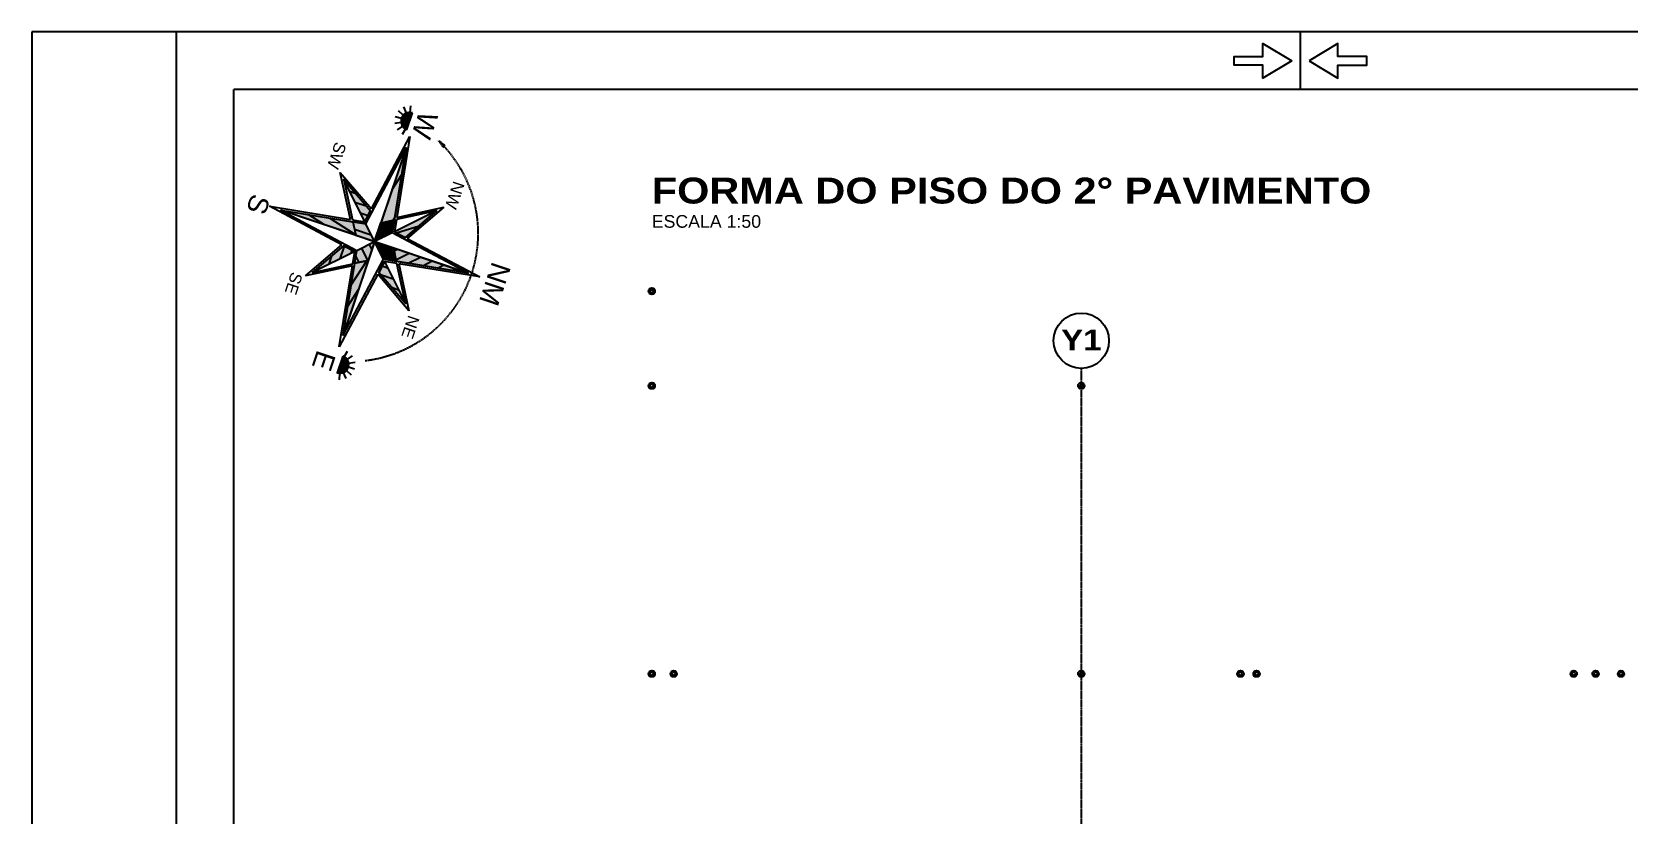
# Model space of a CAD drawing. Extents: x -15895 to 12929, y -2522 to 15173.
# Drawn here: x -15895 to -14510, y 14494 to 15173 of the extents above; entities that cross this region are included whole.
import ezdxf

# ---------------------------------------------------------------- set-up
doc = ezdxf.new("R2010")
doc.units = 0
doc.linetypes.add('ESTILO_TQS_0001', pattern=[1, 0.7, -0.3])
doc.linetypes.add('ESTILO_TQS_0007', pattern=[2.1, 1.5, -0.2, 0.2, -0.2])
for name, color, linetype in [('MTH-179', 1, 'Continuous'), ('MTH-18', 1, 'Continuous'), ('MTH-230', 1, 'Continuous'), ('MTH-EIXO-214', 4, 'Continuous'), ('MTH-MARGEM', 5, 'Continuous'), ('MTH-SIMB_COTA', 3, 'Continuous'), ('MTH-TXT-NEGRITO', 5, 'Continuous'), ('MTH-TXT-NOTAS', 3, 'Continuous')]:
    doc.layers.add(name, color=color, linetype=linetype)
doc.styles.add('TQS_ARIAL', font='arial.ttf')
doc.styles.add('TQS_ARIAL_BLACK', font='ariblk.ttf')

msp = doc.modelspace()

# ---------------------------------------------------------------- linework, layer by layer
at = {"layer": 'MTH-179', "linetype": 'Continuous'}
for p, q in [((-8099.64, 15172.93), (-15894.64, 15172.93)), ((-15894.64, 15172.93), (-15894.64, 10672.93)), ((-15769.64, 15172.93), (-15769.64, 10672.93)), ((-14794.64, 15122.93), (-14794.64, 15172.93))]:
    msp.add_line(p, q, dxfattribs=at)
for points in [[(-14802.14, 15147.93), (-14827.14, 15132.93), (-14827.14, 15144.18), (-14852.14, 15144.18), (-14852.14, 15151.68), (-14827.14, 15151.68), (-14827.14, 15162.93), (-14802.14, 15147.93)], [(-14787.14, 15147.93), (-14762.14, 15132.93), (-14762.14, 15144.18), (-14737.14, 15144.18), (-14737.14, 15151.68), (-14762.14, 15151.68), (-14762.14, 15162.93), (-14787.14, 15147.93)]]:
    msp.add_lwpolyline(points, dxfattribs=at)
at = {"layer": 'MTH-18', "linetype": 'Continuous'}
for p, q in [((-15574.27, 15097.75), (-15579.73, 15099.36)), ((-15572.62, 15100.69), (-15576.84, 15104.51)), ((-15569.86, 15102.63), (-15572, 15107.9)), ((-15566.52, 15103.17), (-15566.17, 15108.85)), ((-15600.17, 15019.48), (-15566.83, 15082.37)), ((-15574.48, 15094.38), (-15580.09, 15093.46)), ((-15566.83, 15082.37), (-15578.24, 15012.11)), ((-15573.21, 15091.25), (-15577.87, 15087.99)), ((-15570.71, 15088.99), (-15573.49, 15084.03)), ((-15570.19, 15072.37), (-15624.8, 14909.87)), ((-15605.12, 15006.47), (-15570.19, 15072.37)), ((-15570.19, 15072.37), (-15582.14, 14998.75)), ((-15572.53, 15065.4), (-15570.91, 15067.91)), ((-15627.3, 15051.11), (-15600.17, 15019.48)), ((-15618.48, 15010.38), (-15627.3, 15051.11)), ((-15606.06, 15008.36), (-15624.19, 15044.85)), ((-15624.19, 15044.85), (-15616.67, 15010.08)), ((-15624.19, 15044.85), (-15601.03, 15017.86)), ((-15623.99, 15044.43), (-15623.77, 15044.36)), ((-15582.27, 15036.43), (-15573.92, 15049.39)), ((-15619.26, 15034.93), (-15614.23, 15033.24)), ((-15625.85, 14988.45), (-15688.74, 15021.79)), ((-15688.74, 15021.79), (-15618.48, 15010.38)), ((-15516.24, 14963.82), (-15678.74, 15018.43)), ((-15678.74, 15018.43), (-15612.84, 14983.49)), ((-15678.74, 15018.43), (-15605.12, 15006.47)), ((-15673.31, 15017.54), (-15670.24, 15015.57)), ((-15654.79, 15014.54), (-15641.28, 15005.83)), ((-15614.54, 15025.43), (-15604.69, 15022.12)), ((-15609.82, 15015.94), (-15603.22, 15013.72)), ((-15606.06, 15008.36), (-15601.03, 15017.86)), ((-15543.76, 15017.82), (-15580.25, 14999.69)), ((-15543.76, 15017.82), (-15578.53, 15010.29)), ((-15578.24, 15012.11), (-15537.51, 15020.93)), ((-15543.76, 15017.82), (-15570.76, 14994.66)), ((-15537.51, 15020.93), (-15569.13, 14993.79)), ((-15546.22, 15016.6), (-15544.61, 15017.1)), ((-15636.27, 15011.53), (-15613.85, 14997.1)), ((-15617.75, 15008.52), (-15616.1, 15007.46)), ((-15616.67, 15010.08), (-15606.06, 15008.36)), ((-15614.87, 15001.81), (-15600.38, 14996.94)), ((-15592.03, 15007.37), (-15592, 15007.47)), ((-15591.78, 14993.96), (-15581.7, 15009.61)), ((-15581.7, 15009.61), (-15579.93, 15012.35)), ((-15578.53, 15010.29), (-15580.25, 14999.69)), ((-15580.25, 14999.69), (-15570.76, 14994.66)), ((-15578.6, 14998.81), (-15558.85, 15004.88)), ((-15657.48, 14961.31), (-15625.85, 14988.45)), ((-15651.22, 14964.42), (-15624.23, 14987.59)), ((-15627.43, 14976.24), (-15623.71, 14987.31)), ((-15614.73, 14982.55), (-15624.23, 14987.59)), ((-15608.97, 14985.42), (-15603.66, 14974.72)), ((-15602.26, 14988.75), (-15599.89, 14983.99)), ((-15583.34, 14986.37), (-15581.08, 14984.91)), ((-15516.24, 14963.82), (-15582.14, 14998.75)), ((-15569.13, 14993.79), (-15506.25, 14960.46)), ((-15614.73, 14982.55), (-15651.22, 14964.42)), ((-15651.22, 14964.42), (-15616.46, 14971.95)), ((-15636.93, 14971.52), (-15634.49, 14978.78)), ((-15624.8, 14909.87), (-15612.84, 14983.49)), ((-15624.8, 14909.87), (-15589.86, 14975.77)), ((-15617.93, 14980.96), (-15617, 14983.75)), ((-15617.67, 14953.75), (-15604.25, 14974.59)), ((-15616.46, 14971.95), (-15614.73, 14982.55)), ((-15613.72, 14978.11), (-15611.22, 14973.08)), ((-15594.16, 14984.41), (-15578.84, 14974.54)), ((-15588.93, 14973.88), (-15593.96, 14964.39)), ((-15516.24, 14963.82), (-15589.86, 14975.77)), ((-15578.32, 14972.16), (-15588.93, 14973.88)), ((-15588.93, 14973.88), (-15570.79, 14937.39)), ((-15580.66, 14982.99), (-15577.69, 14984.47)), ((-15579.03, 14975.43), (-15567.63, 14981.09)), ((-15570.79, 14937.39), (-15578.32, 14972.16)), ((-15576.5, 14971.86), (-15567.68, 14931.14)), ((-15506.25, 14960.46), (-15576.5, 14971.86)), ((-15568.47, 14972.3), (-15557.58, 14977.71)), ((-15555.77, 14970.23), (-15547.53, 14974.33)), ((-15616.75, 14970.13), (-15657.48, 14961.31)), ((-15646.43, 14966.8), (-15645.61, 14969.24)), ((-15628.16, 14899.87), (-15616.75, 14970.13)), ((-15594.82, 14962.76), (-15628.16, 14899.87)), ((-15567.68, 14931.14), (-15594.82, 14962.76)), ((-15570.79, 14937.39), (-15593.96, 14964.39)), ((-15592.44, 14962.62), (-15581.5, 14958.95)), ((-15590.96, 14970.04), (-15586.22, 14968.44)), ((-15543.07, 14968.17), (-15537.47, 14970.95)), ((-15530.36, 14966.11), (-15527.42, 14967.57)), ((-15517.66, 14964.05), (-15517.36, 14964.19)), ((-15620.68, 14935.23), (-15611.47, 14949.54)), ((-15582.9, 14951.5), (-15576.78, 14949.45)), ((-15573.36, 14940.38), (-15572.06, 14939.95)), ((-15623.69, 14916.71), (-15621.2, 14920.57)), ((-15623.82, 14891.18), (-15621.04, 14896.14)), ((-15621.32, 14888.92), (-15616.66, 14892.18)), ((-15628, 14877), (-15628.36, 14871.32)), ((-15624.67, 14877.54), (-15622.53, 14872.28)), ((-15621.91, 14879.48), (-15617.69, 14875.66)), ((-15620.26, 14882.42), (-15614.8, 14880.81)), ((-15620.05, 14885.79), (-15614.43, 14886.71)), ((-15605.78, 14887.93), (-15605.77, 14887.94))]:
    msp.add_line(p, q, dxfattribs=at)
for points in [[(-15564.58, 15102.79), (-15566.13, 15103.14), (-15567.71, 15103.15), (-15569.27, 15102.84), (-15570.72, 15102.21), (-15572.02, 15101.29), (-15573.09, 15100.12), (-15573.89, 15098.76), (-15574.4, 15097.25), (-15574.58, 15095.68), (-15574.43, 15094.1), (-15573.96, 15092.59), (-15573.18, 15091.21), (-15572.13, 15090.02), (-15570.86, 15089.07), (-15569.41, 15088.41), (-15569.41, 15088.41), (-15564.58, 15102.79)], [(-15592.03, 15007.37), (-15580.33, 15009.91), (-15570.19, 15072.37), (-15592.03, 15007.37)], [(-15592.03, 15007.37), (-15580.33, 15009.91), (-15570.19, 15072.37), (-15592.03, 15007.37)], [(-15624.19, 15044.85), (-15601.03, 15017.86), (-15606.06, 15008.36), (-15624.19, 15044.85)], [(-15606.06, 15008.36), (-15624.19, 15044.85), (-15601.03, 15017.86), (-15606.06, 15008.36)], [(-15616.28, 15008.28), (-15613.74, 14996.58), (-15678.74, 15018.43), (-15616.28, 15008.28)], [(-15616.28, 15008.28), (-15613.74, 14996.58), (-15678.74, 15018.43), (-15616.28, 15008.28)], [(-15580.25, 14999.69), (-15570.76, 14994.66), (-15543.76, 15017.82), (-15580.25, 14999.69)], [(-15580.25, 14999.69), (-15570.76, 14994.66), (-15543.76, 15017.82), (-15580.25, 14999.69)], [(-15597.49, 14991.12), (-15605.12, 15006.47), (-15616.28, 15008.28), (-15613.74, 14996.58), (-15597.49, 14991.12)], [(-15597.49, 14991.12), (-15605.12, 15006.47), (-15616.28, 15008.28), (-15613.74, 14996.58), (-15597.49, 14991.12)], [(-15592.03, 15007.37), (-15580.33, 15009.91), (-15582.14, 14998.75), (-15597.49, 14991.12), (-15592.03, 15007.37)], [(-15592.03, 15007.37), (-15580.33, 15009.91), (-15582.14, 14998.75), (-15597.49, 14991.12), (-15592.03, 15007.37)], [(-15651.22, 14964.42), (-15624.23, 14987.59), (-15614.73, 14982.55), (-15651.22, 14964.42)], [(-15614.73, 14982.55), (-15651.22, 14964.42), (-15624.23, 14987.59), (-15614.73, 14982.55)], [(-15597.49, 14991.12), (-15602.95, 14974.87), (-15614.66, 14972.34), (-15612.84, 14983.49), (-15597.49, 14991.12)], [(-15597.49, 14991.12), (-15602.95, 14974.87), (-15614.66, 14972.34), (-15612.84, 14983.49), (-15597.49, 14991.12)], [(-15581.24, 14985.66), (-15578.71, 14973.96), (-15589.86, 14975.77), (-15597.49, 14991.12), (-15581.24, 14985.66)], [(-15581.24, 14985.66), (-15578.71, 14973.96), (-15589.86, 14975.77), (-15597.49, 14991.12), (-15581.24, 14985.66)], [(-15581.24, 14985.66), (-15516.24, 14963.82), (-15578.71, 14973.96), (-15581.24, 14985.66)], [(-15581.24, 14985.66), (-15516.24, 14963.82), (-15578.71, 14973.96), (-15581.24, 14985.66)], [(-15614.66, 14972.34), (-15602.95, 14974.87), (-15624.8, 14909.87), (-15614.66, 14972.34)], [(-15614.66, 14972.34), (-15602.95, 14974.87), (-15624.8, 14909.87), (-15614.66, 14972.34)], [(-15588.93, 14973.88), (-15570.79, 14937.39), (-15593.96, 14964.39), (-15588.93, 14973.88)], [(-15570.79, 14937.39), (-15593.96, 14964.39), (-15588.93, 14973.88), (-15570.79, 14937.39)], [(-15625.12, 14891.76), (-15629.95, 14877.38), (-15628.4, 14877.03), (-15626.81, 14877.02), (-15625.26, 14877.33), (-15623.81, 14877.96), (-15622.51, 14878.88), (-15621.44, 14880.05), (-15620.63, 14881.41), (-15620.13, 14882.92), (-15619.95, 14884.49), (-15620.1, 14886.07), (-15620.57, 14887.58), (-15621.35, 14888.96), (-15622.4, 14890.15), (-15623.67, 14891.1), (-15625.12, 14891.76)]]:
    msp.add_lwpolyline(points, dxfattribs=at)
at = {"layer": 'MTH-18', "linetype": 'ESTILO_TQS_0001'}
msp.add_lwpolyline([(-15537.8, 15072.67), (-15536.17, 15074.27), (-15541.78, 15078.37), (-15537.8, 15072.67)], dxfattribs=at)
at = {"layer": 'MTH-18', "linetype": 'Continuous'}
for centre, start, end in [((-15567, 15095.6), 71.42528, 251.42528), ((-15627.53, 14884.57), 251.42528, 71.42528)]:
    msp.add_arc(centre, 7.58, start, end, dxfattribs=at)
at = {"layer": 'MTH-18', "linetype": 'ESTILO_TQS_0001'}
msp.add_arc((-15618.68, 14998.24), 111.06, 276.67487, 46.17565, dxfattribs=at)
at = {"layer": 'MTH-18', "linetype": 'Continuous'}
for points in [[(-15564.58, 15102.79), (-15574.4, 15097.25), (-15574.58, 15095.68)], [(-15564.58, 15102.79), (-15574.58, 15095.68), (-15574.43, 15094.1)], [(-15564.58, 15102.79), (-15574.43, 15094.1), (-15573.96, 15092.59)], [(-15564.58, 15102.79), (-15573.89, 15098.76), (-15574.4, 15097.25)], [(-15564.58, 15102.79), (-15573.96, 15092.59), (-15573.18, 15091.21)], [(-15564.58, 15102.79), (-15573.09, 15100.12), (-15573.89, 15098.76)], [(-15564.58, 15102.79), (-15573.18, 15091.21), (-15572.13, 15090.02)], [(-15564.58, 15102.79), (-15572.02, 15101.29), (-15573.09, 15100.12)], [(-15564.58, 15102.79), (-15572.13, 15090.02), (-15570.86, 15089.07)], [(-15564.58, 15102.79), (-15570.72, 15102.21), (-15572.02, 15101.29)], [(-15564.58, 15102.79), (-15570.86, 15089.07), (-15569.41, 15088.41)], [(-15564.58, 15102.79), (-15569.27, 15102.84), (-15570.72, 15102.21)], [(-15564.58, 15102.79), (-15569.41, 15088.41), (-15569.41, 15088.41)], [(-15564.58, 15102.79), (-15569.41, 15088.41), (-15564.58, 15102.79)], [(-15564.58, 15102.79), (-15567.71, 15103.15), (-15569.27, 15102.84)], [(-15564.58, 15102.79), (-15566.13, 15103.14), (-15567.71, 15103.15)], [(-15592.03, 15007.37), (-15580.33, 15009.91), (-15570.19, 15072.37)], [(-15592.03, 15007.37), (-15570.19, 15072.37), (-15592.03, 15007.37)], [(-15537.8, 15072.67), (-15536.17, 15074.27), (-15541.78, 15078.37)], [(-15537.8, 15072.67), (-15541.78, 15078.37), (-15537.8, 15072.67)], [(-15624.19, 15044.85), (-15601.03, 15017.86), (-15606.06, 15008.36)], [(-15624.19, 15044.85), (-15606.06, 15008.36), (-15624.19, 15044.85)], [(-15616.28, 15008.28), (-15613.74, 14996.58), (-15678.74, 15018.43)], [(-15616.28, 15008.28), (-15678.74, 15018.43), (-15616.28, 15008.28)], [(-15580.25, 14999.69), (-15570.76, 14994.66), (-15543.76, 15017.82)], [(-15580.25, 14999.69), (-15543.76, 15017.82), (-15580.25, 14999.69)], [(-15597.49, 14991.12), (-15605.12, 15006.47), (-15616.28, 15008.28)], [(-15597.49, 14991.12), (-15616.28, 15008.28), (-15613.74, 14996.58)], [(-15592.03, 15007.37), (-15582.14, 14998.75), (-15597.49, 14991.12)], [(-15592.03, 15007.37), (-15597.49, 14991.12), (-15592.03, 15007.37)], [(-15592.03, 15007.37), (-15580.33, 15009.91), (-15582.14, 14998.75)], [(-15651.22, 14964.42), (-15624.23, 14987.59), (-15614.73, 14982.55)], [(-15597.49, 14991.12), (-15602.95, 14974.87), (-15614.66, 14972.34)], [(-15597.49, 14991.12), (-15614.66, 14972.34), (-15612.84, 14983.49)], [(-15597.49, 14991.12), (-15613.74, 14996.58), (-15597.49, 14991.12)], [(-15597.49, 14991.12), (-15612.84, 14983.49), (-15597.49, 14991.12)], [(-15581.24, 14985.66), (-15589.86, 14975.77), (-15597.49, 14991.12)], [(-15581.24, 14985.66), (-15597.49, 14991.12), (-15581.24, 14985.66)], [(-15581.24, 14985.66), (-15578.71, 14973.96), (-15589.86, 14975.77)], [(-15581.24, 14985.66), (-15516.24, 14963.82), (-15578.71, 14973.96)], [(-15581.24, 14985.66), (-15578.71, 14973.96), (-15581.24, 14985.66)], [(-15651.22, 14964.42), (-15614.73, 14982.55), (-15651.22, 14964.42)], [(-15614.66, 14972.34), (-15602.95, 14974.87), (-15624.8, 14909.87)], [(-15614.66, 14972.34), (-15624.8, 14909.87), (-15614.66, 14972.34)], [(-15570.79, 14937.39), (-15593.96, 14964.39), (-15588.93, 14973.88)], [(-15570.79, 14937.39), (-15588.93, 14973.88), (-15570.79, 14937.39)], [(-15625.12, 14891.76), (-15629.95, 14877.38), (-15628.4, 14877.03)], [(-15625.12, 14891.76), (-15628.4, 14877.03), (-15626.81, 14877.02)], [(-15625.12, 14891.76), (-15626.81, 14877.02), (-15625.26, 14877.33)], [(-15625.12, 14891.76), (-15625.26, 14877.33), (-15623.81, 14877.96)], [(-15625.12, 14891.76), (-15623.81, 14877.96), (-15622.51, 14878.88)], [(-15625.12, 14891.76), (-15622.51, 14878.88), (-15621.44, 14880.05)], [(-15625.12, 14891.76), (-15621.44, 14880.05), (-15620.63, 14881.41)], [(-15625.12, 14891.76), (-15620.63, 14881.41), (-15620.13, 14882.92)], [(-15625.12, 14891.76), (-15620.13, 14882.92), (-15619.95, 14884.49)], [(-15625.12, 14891.76), (-15619.95, 14884.49), (-15620.1, 14886.07)], [(-15625.12, 14891.76), (-15620.1, 14886.07), (-15620.57, 14887.58)], [(-15625.12, 14891.76), (-15620.57, 14887.58), (-15621.35, 14888.96)], [(-15625.12, 14891.76), (-15621.35, 14888.96), (-15622.4, 14890.15)], [(-15625.12, 14891.76), (-15622.4, 14890.15), (-15623.67, 14891.1)], [(-15625.12, 14891.76), (-15623.67, 14891.1), (-15625.12, 14891.76)]]:
    msp.add_solid(points, dxfattribs=at)
at = {"layer": 'MTH-230', "linetype": 'Continuous'}
msp.add_circle((-14984.66, 14905.16), 24, dxfattribs=at)
at = {"layer": 'MTH-EIXO-214', "linetype": 'ESTILO_TQS_0007'}
msp.add_line((-14984.66, 14881.16), (-14984.66, 12265.32), dxfattribs=at)
at = {"layer": 'MTH-MARGEM', "linetype": 'Continuous'}
for p in [(-8149.64, 15122.93), (-15719.64, 10722.93)]:
    msp.add_line(p, (-15719.64, 15122.93), dxfattribs=at)
at = {"layer": 'MTH-SIMB_COTA', "linetype": 'Continuous'}
for centre, radius in [((-15357.16, 14948.14), 2.8), ((-15357.16, 14948.14), 1.4), ((-15357.16, 14866.16), 2.8), ((-15357.16, 14866.16), 1.4), ((-14984.66, 14866.16), 2.8), ((-14984.66, 14866.16), 2.8), ((-14984.66, 14866.16), 1.4), ((-14984.66, 14866.16), 1.4), ((-15357.16, 14616.41), 2.8), ((-15357.16, 14616.41), 1.4), ((-15338.16, 14616.41), 2.8), ((-15338.16, 14616.41), 2.8), ((-15338.16, 14616.41), 1.4), ((-15338.16, 14616.41), 1.4), ((-14984.66, 14616.41), 2.8), ((-14984.66, 14616.41), 2.8), ((-14984.66, 14616.41), 1.4), ((-14984.66, 14616.41), 1.4), ((-14846.66, 14616.41), 2.8), ((-14846.66, 14616.41), 2.8), ((-14846.66, 14616.41), 1.4), ((-14846.66, 14616.41), 1.4), ((-14832.66, 14616.41), 2.8), ((-14832.66, 14616.41), 2.8), ((-14832.66, 14616.41), 1.4), ((-14832.66, 14616.41), 1.4), ((-14557.66, 14616.41), 2.8), ((-14557.66, 14616.41), 2.8), ((-14557.66, 14616.41), 1.4), ((-14557.66, 14616.41), 1.4), ((-14538.66, 14616.41), 2.8), ((-14538.66, 14616.41), 2.8), ((-14538.66, 14616.41), 1.4), ((-14538.66, 14616.41), 1.4), ((-14516.66, 14616.41), 2.8), ((-14516.66, 14616.41), 2.8), ((-14516.66, 14616.41), 1.4), ((-14516.66, 14616.41), 1.4)]:
    msp.add_circle(centre, radius, dxfattribs=at)

# ---------------------------------------------------------------- texts
at = {"layer": 'MTH-18', "linetype": 'Continuous', "style": 'TQS_ARIAL'}
for s, height, p in [('W', 17.14, (-15558.49, 15105.49)), ('SW', 10.286, (-15631.52, 15078.33)), ('NW', 10.286, (-15528.99, 15044.3)), ('S', 17.14, (-15703.91, 15033.65)), ('NM', 17.143, (-15495.3, 14974.59)), ('SE', 10.286, (-15669.43, 14965.52)), ('NE', 10.286, (-15568.07, 14927.99)), ('E', 17.14, (-15647.07, 14897.98))]:
    msp.add_text(s, height=height, rotation=251.42526, dxfattribs=at).set_placement(p)
at = {"layer": 'MTH-TXT-NEGRITO', "linetype": 'Continuous', "style": 'TQS_ARIAL_BLACK'}
for s, height, p in [('FORMA DO PISO DO 2%%d PAVIMENTO', 22.5, (-15357.16, 15024.14)), ('Y1', 18, (-15002.2, 14896.88))]:
    msp.add_text(s, height=height, dxfattribs=at).set_placement(p)
at = {"layer": 'MTH-TXT-NOTAS', "linetype": 'Continuous', "style": 'TQS_ARIAL'}
msp.add_text('ESCALA 1:50', height=11, dxfattribs=at).set_placement((-15357.16, 15003.14))

doc.saveas('drawing.dxf')
